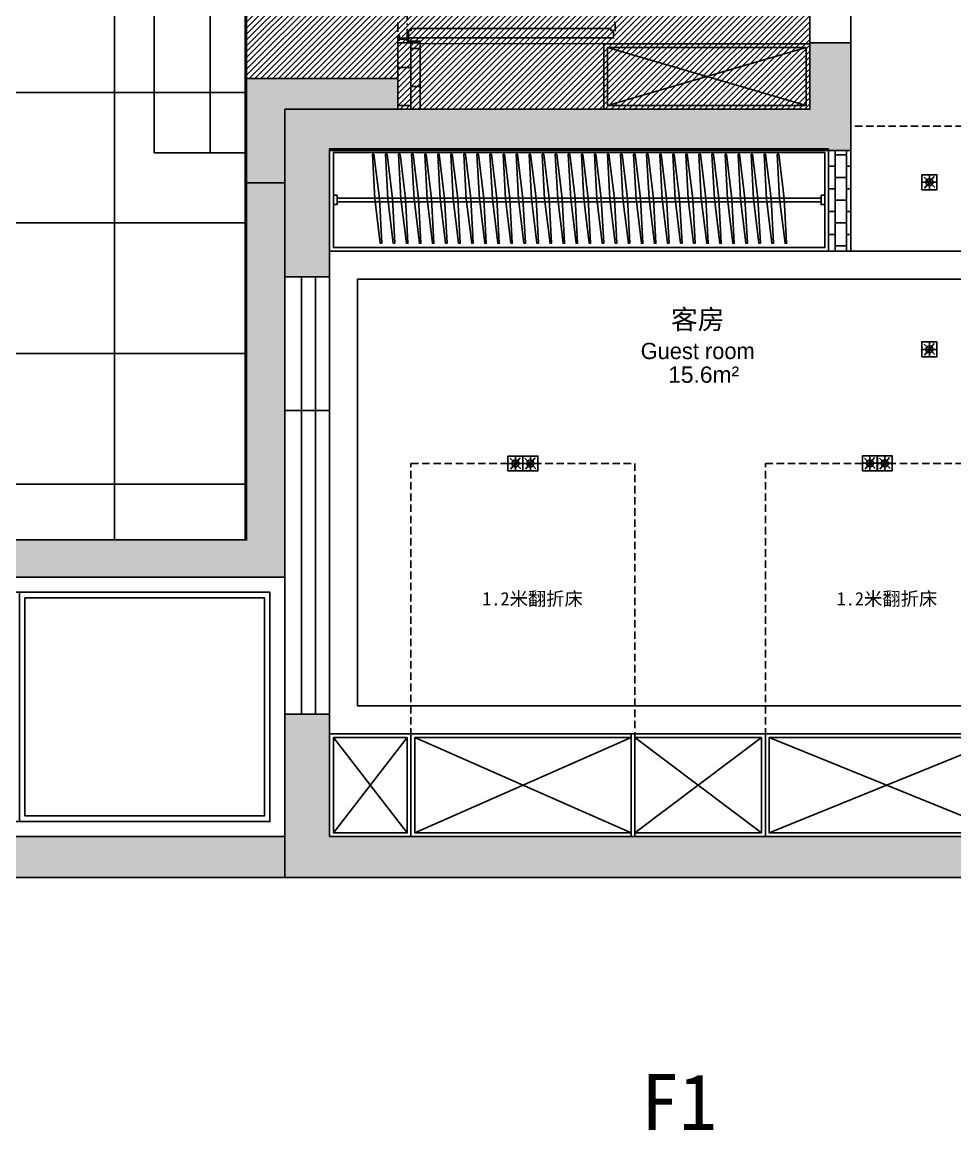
# Model space of a CAD drawing. Header units: millimetres. Extents: x -108767 to 78913, y -380878 to 1470.
# Drawn here: x -53354 to -48354, y -177068 to -171128 of the extents above; entities that cross this region are included whole.
import ezdxf
from ezdxf.enums import TextEntityAlignment as Align

# ---------------------------------------------------------------- set-up
doc = ezdxf.new("R2010")
doc.units = ezdxf.units.MM
doc.header["$LTSCALE"] = 10
doc.linetypes.add('DASHDOT', pattern=[1, 0.5, -0.25, 0, -0.25])
doc.linetypes.add('DASHED', pattern=[0.75, 0.5, -0.25])
for name, color, linetype in [('000墙体', 4, 'Continuous'), ('001增减墙体', 147, 'Continuous'), ('008天花灯具', 31, 'Continuous'), ('012到顶家具', 55, 'Continuous'), ('2-Tank High', 70, 'Continuous'), ('3-New Window', 4, 'Continuous'), ('DOOR', 60, 'Continuous'), ('FF-TEXT', 50, 'Continuous'), ('NW-01-wall(原有墙体)', 255, 'Continuous'), ('T01-天花', 30, 'Continuous'), ('wipess', 8, 'Continuous'), ('户外地面', 252, 'Continuous')]:
    doc.layers.add(name, color=color, linetype=linetype)
doc.layers.add('活动家具', color=34, linetype='Continuous', lineweight=18)
doc.styles.add('ARIAL', font='arial.ttf')
doc.styles.add('CCD-HB', font='hbsmall.shx')
doc.styles.get("Standard").update_dxf_attribs({"font": ''})
doc.styles.add('STO', font='')
doc.styles.get('Standard').set_extended_font_data('SimSun')
doc.styles.get('STO').set_extended_font_data('SimSun')

# ---------------------------------------------------------------- blocks, each defined once
blk = doc.blocks.new('*U202')
blk.add_lwpolyline([(952.52, -3048.79), (842.02, -3048.79), (842.02, -3083.79), (952.52, -3083.79)], close=True)
at = {"color": 6}
blk.add_lwpolyline([(950.52, -3050.79), (844.02, -3050.79), (844.02, -3081.79), (950.52, -3081.79)], close=True, dxfattribs=at)
at = {"color": 250}
for points in [[(844.02, -3081.79), (950.52, -3050.79)], [(844.02, -3050.79), (950.52, -3081.79)]]:
    blk.add_lwpolyline(points, dxfattribs=at)
blk = doc.blocks.new('*U225')
at = {"layer": '2-Tank High', "color": 250}
for p, q in [((-45, 0), (-47.89, 23.84)), ((-44.2, 0.07), (-45.5, 24.05)), ((-38, 0), (-40.89, 23.84)), ((-37.2, 0.07), (-38.5, 24.05)), ((-31, 0), (-33.89, 23.84)), ((-30.2, 0.07), (-31.5, 24.05)), ((-24, 0), (-26.89, 23.84)), ((-23.2, 0.07), (-24.5, 24.05)), ((-17, 0), (-19.89, 23.84)), ((-16.2, 0.07), (-17.5, 24.05)), ((-10, 0), (-12.89, 23.84)), ((-9.2, 0.07), (-10.5, 24.05)), ((-3, 0), (-5.89, 23.84)), ((-2.2, 0.07), (-3.5, 24.05)), ((4, 0), (1.11, 23.84)), ((4.8, 0.07), (3.5, 24.05)), ((11, 0), (8.11, 23.84)), ((11.8, 0.07), (10.5, 24.05)), ((18, 0), (15.11, 23.84)), ((18.8, 0.07), (17.5, 24.05)), ((25, 0), (22.11, 23.84)), ((25.8, 0.07), (24.5, 24.05)), ((32, 0), (29.11, 23.84)), ((32.8, 0.07), (31.5, 24.05)), ((39, 0), (36.11, 23.84)), ((39.8, 0.07), (38.5, 24.05)), ((46, 0), (43.11, 23.84)), ((46.8, 0.07), (45.5, 24.05)), ((53, 0), (50.11, 23.84)), ((53.8, 0.07), (52.5, 24.05)), ((60, 0), (57.11, 23.84)), ((60.8, 0.07), (59.5, 24.05)), ((67, 0), (64.11, 23.84)), ((67.8, 0.07), (66.5, 24.05)), ((74, 0), (71.11, 23.84)), ((74.8, 0.07), (73.5, 24.05)), ((81, 0), (78.11, 23.84)), ((81.8, 0.07), (80.5, 24.05)), ((88, 0), (85.11, 23.84)), ((88.8, 0.07), (87.5, 24.05)), ((95, 0), (92.11, 23.84)), ((95.8, 0.07), (94.5, 24.05)), ((102, 0), (99.11, 23.84)), ((102.8, 0.07), (101.5, 24.05)), ((109, 0), (106.11, 23.84)), ((109.8, 0.07), (108.5, 24.05)), ((116, 0), (113.11, 23.84)), ((116.8, 0.07), (115.5, 24.05)), ((123, 0), (120.11, 23.84)), ((123.8, 0.07), (122.5, 24.05)), ((130, 0), (127.11, 23.84)), ((130.8, 0.07), (129.5, 24.05)), ((137, 0), (134.11, 23.84)), ((137.8, 0.07), (136.5, 24.05)), ((144, 0), (141.11, 23.84)), ((144.8, 0.07), (143.5, 24.05)), ((151, 0), (148.11, 23.84)), ((151.8, 0.07), (150.5, 24.05)), ((158, 0), (155.11, 23.84)), ((158.8, 0.07), (157.5, 24.05)), ((165, 0), (162.11, 23.84)), ((165.8, 0.07), (164.5, 24.05)), ((172, 0), (169.11, 23.84)), ((172.8, 0.07), (171.5, 24.05)), ((-44.2, 0.07), (-45, 0)), ((-37.2, 0.07), (-38, 0)), ((-30.2, 0.07), (-31, 0)), ((-23.2, 0.07), (-24, 0)), ((-16.2, 0.07), (-17, 0)), ((-9.2, 0.07), (-10, 0)), ((-2.2, 0.07), (-3, 0)), ((4.8, 0.07), (4, 0)), ((11.8, 0.07), (11, 0)), ((18.8, 0.07), (18, 0)), ((25.8, 0.07), (25, 0)), ((32.8, 0.07), (32, 0)), ((39.8, 0.07), (39, 0)), ((46.8, 0.07), (46, 0)), ((53.8, 0.07), (53, 0)), ((60.8, 0.07), (60, 0)), ((67.8, 0.07), (67, 0)), ((74.8, 0.07), (74, 0)), ((81.8, 0.07), (81, 0)), ((88.8, 0.07), (88, 0)), ((95.8, 0.07), (95, 0)), ((102.8, 0.07), (102, 0)), ((109.8, 0.07), (109, 0)), ((116.8, 0.07), (116, 0)), ((123.8, 0.07), (123, 0)), ((130.8, 0.07), (130, 0)), ((137.8, 0.07), (137, 0)), ((144.8, 0.07), (144, 0)), ((151.8, 0.07), (151, 0)), ((158.8, 0.07), (158, 0)), ((165.8, 0.07), (165, 0)), ((172.8, 0.07), (172, 0))]:
    blk.add_line(p, q, dxfattribs=at)
for points in [[(-48.39, 47.89), (-49.18, 47.82), (-47.89, 23.84)], [(-49.18, 47.82), (-48.39, 47.89), (-45.5, 24.05)], [(-42.18, 47.82), (-41.39, 47.89), (-38.5, 24.05)], [(-41.39, 47.89), (-42.18, 47.82), (-40.89, 23.84)], [(-35.18, 47.82), (-34.39, 47.89), (-31.5, 24.05)], [(-34.39, 47.89), (-35.18, 47.82), (-33.89, 23.84)], [(-28.18, 47.82), (-27.39, 47.89), (-24.5, 24.05)], [(-27.39, 47.89), (-28.18, 47.82), (-26.89, 23.84)], [(-21.18, 47.82), (-20.39, 47.89), (-17.5, 24.05)], [(-20.39, 47.89), (-21.18, 47.82), (-19.89, 23.84)], [(-14.18, 47.82), (-13.39, 47.89), (-10.5, 24.05)], [(-13.39, 47.89), (-14.18, 47.82), (-12.89, 23.84)], [(-7.18, 47.82), (-6.39, 47.89), (-3.5, 24.05)], [(-6.39, 47.89), (-7.18, 47.82), (-5.89, 23.84)], [(-0.18, 47.82), (0.61, 47.89), (3.5, 24.05)], [(0.61, 47.89), (-0.18, 47.82), (1.11, 23.84)], [(6.82, 47.82), (7.61, 47.89), (10.5, 24.05)], [(7.61, 47.89), (6.82, 47.82), (8.11, 23.84)], [(13.82, 47.82), (14.61, 47.89), (17.5, 24.05)], [(14.61, 47.89), (13.82, 47.82), (15.11, 23.84)], [(20.82, 47.82), (21.61, 47.89), (24.5, 24.05)], [(21.61, 47.89), (20.82, 47.82), (22.11, 23.84)], [(27.82, 47.82), (28.61, 47.89), (31.5, 24.05)], [(28.61, 47.89), (27.82, 47.82), (29.11, 23.84)], [(34.82, 47.82), (35.61, 47.89), (38.5, 24.05)], [(35.61, 47.89), (34.82, 47.82), (36.11, 23.84)], [(41.82, 47.82), (42.61, 47.89), (45.5, 24.05)], [(42.61, 47.89), (41.82, 47.82), (43.11, 23.84)], [(48.82, 47.82), (49.61, 47.89), (52.5, 24.05)], [(49.61, 47.89), (48.82, 47.82), (50.11, 23.84)], [(55.82, 47.82), (56.61, 47.89), (59.5, 24.05)], [(56.61, 47.89), (55.82, 47.82), (57.11, 23.84)], [(62.82, 47.82), (63.61, 47.89), (66.5, 24.05)], [(63.61, 47.89), (62.82, 47.82), (64.11, 23.84)], [(69.82, 47.82), (70.61, 47.89), (73.5, 24.05)], [(70.61, 47.89), (69.82, 47.82), (71.11, 23.84)], [(76.82, 47.82), (77.61, 47.89), (80.5, 24.05)], [(77.61, 47.89), (76.82, 47.82), (78.11, 23.84)], [(83.82, 47.82), (84.61, 47.89), (87.5, 24.05)], [(84.61, 47.89), (83.82, 47.82), (85.11, 23.84)], [(90.82, 47.82), (91.61, 47.89), (94.5, 24.05)], [(91.61, 47.89), (90.82, 47.82), (92.11, 23.84)], [(97.82, 47.82), (98.61, 47.89), (101.5, 24.05)], [(98.61, 47.89), (97.82, 47.82), (99.11, 23.84)], [(104.82, 47.82), (105.61, 47.89), (108.5, 24.05)], [(105.61, 47.89), (104.82, 47.82), (106.11, 23.84)], [(111.82, 47.82), (112.61, 47.89), (115.5, 24.05)], [(112.61, 47.89), (111.82, 47.82), (113.11, 23.84)], [(118.82, 47.82), (119.61, 47.89), (122.5, 24.05)], [(119.61, 47.89), (118.82, 47.82), (120.11, 23.84)], [(125.82, 47.82), (126.61, 47.89), (129.5, 24.05)], [(126.61, 47.89), (125.82, 47.82), (127.11, 23.84)], [(132.82, 47.82), (133.61, 47.89), (136.5, 24.05)], [(133.61, 47.89), (132.82, 47.82), (134.11, 23.84)], [(139.82, 47.82), (140.61, 47.89), (143.5, 24.05)], [(140.61, 47.89), (139.82, 47.82), (141.11, 23.84)], [(146.82, 47.82), (147.61, 47.89), (150.5, 24.05)], [(147.61, 47.89), (146.82, 47.82), (148.11, 23.84)], [(153.82, 47.82), (154.61, 47.89), (157.5, 24.05)], [(154.61, 47.89), (153.82, 47.82), (155.11, 23.84)], [(160.82, 47.82), (161.61, 47.89), (164.5, 24.05)], [(161.61, 47.89), (160.82, 47.82), (162.11, 23.84)], [(167.82, 47.82), (168.61, 47.89), (171.5, 24.05)], [(168.61, 47.89), (167.82, 47.82), (169.11, 23.84)]]:
    blk.add_lwpolyline(points, dxfattribs=at)
blk = doc.blocks.new('*U203')
blk.add_lwpolyline([(0, -27.5), (0, 27.5), (267.5, 27.5), (267.5, -27.5)], close=True)
at = {"color": 6}
blk.add_lwpolyline([(2, -25.5), (2, 25.5), (265.5, 25.5), (265.5, -25.5)], close=True, dxfattribs=at)
at = {"color": 250}
for points in [[(2, 2.5), (4, 2.5), (4, -2.5), (2, -2.5), (2, 2.5)], [(4, 1), (263.5, 1)], [(265.5, 2.5), (263.5, 2.5), (263.5, -2.5), (265.5, -2.5), (265.5, 2.5)], [(4, -1), (263.5, -1)]]:
    blk.add_lwpolyline(points, dxfattribs=at)
blk = doc.blocks.new('*U205')
blk.add_lwpolyline([(955.62, -2828.79), (883.62, -2828.79), (883.62, -2883.79), (955.62, -2883.79)], close=True)
at = {"color": 6}
blk.add_lwpolyline([(953.62, -2830.79), (885.62, -2830.79), (885.62, -2881.79), (953.62, -2881.79)], close=True, dxfattribs=at)
at = {"color": 250}
for points in [[(885.62, -2881.79), (953.62, -2830.79)], [(885.62, -2830.79), (953.62, -2881.79)]]:
    blk.add_lwpolyline(points, dxfattribs=at)
blk = doc.blocks.new('*U206')
blk.add_lwpolyline([(1009.22, -2828.79), (889.22, -2828.79), (889.22, -2883.79), (1009.22, -2883.79)], close=True)
at = {"color": 6}
blk.add_lwpolyline([(1007.22, -2830.79), (891.22, -2830.79), (891.22, -2881.79), (1007.22, -2881.79)], close=True, dxfattribs=at)
at = {"color": 250}
for points in [[(891.22, -2881.79), (1007.22, -2830.79)], [(891.22, -2830.79), (1007.22, -2881.79)]]:
    blk.add_lwpolyline(points, dxfattribs=at)
blk = doc.blocks.new('*U207')
blk.add_lwpolyline([(965.62, -2828.79), (835.62, -2828.79), (835.62, -2883.79), (965.62, -2883.79)], close=True)
at = {"color": 6}
blk.add_lwpolyline([(963.62, -2830.79), (837.62, -2830.79), (837.62, -2881.79), (963.62, -2881.79)], close=True, dxfattribs=at)
at = {"color": 250}
for points in [[(837.62, -2881.79), (963.62, -2830.79)], [(837.62, -2830.79), (963.62, -2881.79)]]:
    blk.add_lwpolyline(points, dxfattribs=at)
blk = doc.blocks.new('*U208')
blk.add_lwpolyline([(955.62, -2828.79), (912.02, -2828.79), (912.02, -2883.79), (955.62, -2883.79)], close=True)
at = {"color": 6}
blk.add_lwpolyline([(953.62, -2830.79), (914.02, -2830.79), (914.02, -2881.79), (953.62, -2881.79)], close=True, dxfattribs=at)
at = {"color": 250}
for points in [[(914.02, -2881.79), (953.62, -2830.79)], [(914.02, -2830.79), (953.62, -2881.79)]]:
    blk.add_lwpolyline(points, dxfattribs=at)
blk = doc.blocks.new('*U209')
for points in [[(7.75, 7.25), (6.75, 7.25), (6.75, 5.75), (2.75, 5.75), (2.75, 115.75), (6.75, 115.75), (6.75, 114.25), (7.75, 114.25), (7.75, 7.25)], [(1.5, 0.75), (1.5, 0.5)]]:
    blk.add_lwpolyline(points)
for points in [[(0, 0), (3.5, 0), (3.5, 0.5), (1.5, 0.5), (1.5, 1), (2, 1), (2, 5), (1, 5), (1, 12), (0, 12), (0, 10), (0, 10), (0, 0)], [(115, 0), (115, 10), (115, 10), (115, 12), (114, 12), (114, 5), (113, 5), (113, 1), (113.5, 1), (113.5, 0.5), (111.5, 0.5), (111.5, 0), (115, 0)]]:
    blk.add_lwpolyline(points, close=True)
at = {"color": 251, "linetype": 'DASHDOT'}
for points in [[(108, 5.8), (108, 10.8), (93, 10.8), (93, 8.8), (106, 8.8), (106, 5.8), (108, 5.8)], [(4, 0), (4, 1), (2.5, 1), (2.5, 5), (112.5, 5), (112.5, 1), (111, 1), (111, 0), (4, 0)], [(104, 5), (104, 5.8), (110, 5.8), (110, 5), (104, 5)], [(104, 0), (104, -0.8), (110, -0.8), (110, 0), (104, 0)], [(108, -0.8), (108, -5.8), (93, -5.8), (93, -3.8), (106, -3.8), (106, -0.8), (108, -0.8)]]:
    blk.add_lwpolyline(points, dxfattribs=at)
at = {"color": 5}
for points in [[(3, 0.5, 2.414214), (2.75, 0.75), (1.5, 0.75), (1.5, 0.5)], [(112, 0.5, -2.414214), (112.25, 0.75), (113.5, 0.75), (113.5, 0.5)]]:
    blk.add_lwpolyline(points, format="xyb", close=True, dxfattribs=at)
for points in [[(1.75, 5.5), (1.75, 5)], [(2.75, 5.5), (2.75, 5)]]:
    blk.add_lwpolyline(points, dxfattribs=at)
blk.add_circle((2.25, 5.5), 0.5, dxfattribs=at)
at = {"color": 251, "linetype": 'DASHDOT'}
blk.add_arc((2.11, 7.08), 109.68, 356.30099, 89.66396, dxfattribs=at)
blk = doc.blocks.new('A$C14631449')
at = {"layer": '008天花灯具', "color": 8}
for p, q in [((1.88, 1.74), (0.24, 0.39)), ((1.8, 0.3), (0.32, 1.83)), ((1.06, 2.13), (1.06, 0)), ((0, 1.06), (2.13, 1.06))]:
    blk.add_line(p, q, dxfattribs=at)
at = {"layer": '008天花灯具'}
blk.add_lwpolyline([(2.12, 2.12), (2.12, 0), (0, 0), (0, 2.12)], close=True, dxfattribs=at)
at = {"layer": '008天花灯具', "color": 8, "extrusion": (0, 0, -1)}
blk.add_ellipse((1.06, 1.06), major_axis=(0.357, 0.357), ratio=1, start_param=2.356194490192282, end_param=8.639379797371868, dxfattribs=at)

msp = doc.modelspace()

# ---------------------------------------------------------------- hatches: boundary and pattern name
at = {"layer": '000墙体'}
h = msp.add_hatch(color=252, dxfattribs=at)
h.dxf.hatch_style = 1
h.paths.add_polyline_path([(-51945.9, -171594.9), (-51340.9, -171594.9), (-51340.9, -171429.9), (-52150.9, -171429.9), (-52150.9, -171989.9), (-51945.9, -171989.9)])
at = {"layer": '001增减墙体', "ltscale": 10}
h = msp.add_hatch(dxfattribs=at)
h.set_pattern_fill('ANSI31', color=251, scale=7)
h.set_pattern_definition([(45, (-70270.71, -180008.131), (-15.715448, 15.715448), [])])
h.paths.add_polyline_path([(-52150.9, -171429.9), (-52150.9, -170089.9), (-51340.9, -170089.9), (-51340.9, -169529.9), (-49130.9, -169529.9), (-49130.9, -171594.9), (-51340.9, -171594.9), (-51340.9, -171429.9)])
at = {"layer": '3-New Window'}
h = msp.add_hatch(dxfattribs=at)
h.set_pattern_fill('SWAMP', color=251, scale=2)
h.set_pattern_definition([(0, (1645.94, -312103.522), (25.4, 43.99409), [6.35, -44.45]), (90, (1649.114, -312103.522), (-25.4, 43.9940905), [3.175, -84.813181]), (90, (1649.908, -312103.522), (-25.4, 43.9940905), [2.54, -85.448181]), (90, (1648.32, -312103.522), (-25.4, 43.9940905), [2.54, -85.448181]), (60, (1650.7, -312103.522), (-25.4, 43.99409), [2.032, -48.768]), (120, (1647.526, -312103.522), (-50.8, 2e-08), [2.032, -48.768])])
h.paths.add_polyline_path([(-51945.9, -171989.9), (-52150.9, -171989.9), (-52150.9, -173904.9), (-57758.9, -173904.9), (-57758.9, -174104.9), (-51945.9, -174104.9)])
at = {"layer": 'NW-01-wall(原有墙体)'}
h = msp.add_hatch(color=250, dxfattribs=at)
h.dxf.hatch_style = 1
h.paths.add_polyline_path([(-42295.9, -171816.9), (-41795.9, -171816.9), (-41795.9, -165911.9), (-49130.9, -165911.9), (-49130.9, -166111.9), (-49130.9, -166894.9), (-48910.9, -166894.9), (-48910.9, -166111.9), (-46133.9, -166111.9), (-42095.9, -166111.9), (-42095.9, -171594.9), (-44413.9, -171594.9), (-44413.9, -171196.9), (-44633.9, -171196.9), (-44633.9, -171594.9), (-44723.9, -171594.9), (-44723.9, -171816.9), (-44328.9, -171816.9), (-44328.9, -172356.9), (-44288.9, -172356.9), (-44128.9, -172356.9), (-44128.9, -171816.9), (-42515.9, -171816.9), (-42515.9, -173379.9), (-44128.9, -173379.9), (-44128.9, -173599.9), (-42515.9, -173599.9), (-42515.9, -175494.9), (-51705.9, -175494.9), (-51705.9, -174838.9), (-51945.9, -174838.9), (-51945.9, -175494.9), (-51945.9, -175714.9), (-42295.9, -175714.9)])
h = msp.add_hatch(color=250, dxfattribs=at)
h.dxf.hatch_style = 1
h.paths.add_polyline_path([(-51705.9, -171816.9), (-48910.9, -171816.9), (-48910.9, -171239.9), (-49130.9, -171239.9), (-49130.9, -171594.9), (-51945.9, -171594.9), (-51945.9, -171999.9), (-51945.9, -172493.9), (-51705.9, -172493.9)])
h = msp.add_hatch(color=250, dxfattribs=at)
h.dxf.hatch_style = 1
h.paths.add_polyline_path([(-57758.9, -171554.9), (-57883.9, -171554.9), (-57883.9, -171459.9), (-57933.9, -171459.9), (-57933.9, -171409.9), (-58013.9, -171409.9), (-58068.9, -171409.9), (-58203.9, -171409.9), (-58203.9, -171459.9), (-58253.9, -171459.9), (-58253.9, -171554.9), (-59383.9, -171554.9), (-59383.9, -172114.9), (-58928.9, -172114.9), (-58928.9, -175714.9), (-51945.9, -175714.9), (-51945.9, -175494.9), (-56135.9, -175494.9), (-58708.9, -175494.9), (-58708.9, -172219.9), (-57758.9, -172219.9)])
at = {"layer": 'wipess'}
h = msp.add_hatch(dxfattribs=at)
h.set_pattern_fill('AR-B816', color=256, scale=0.5, angle=90)
h.set_pattern_definition([(90, (-70270.71, -180008.13), (-101.6, 6e-15), []), (180, (-70270.71, -180008.13), (-101.6, -101.6), [101.6, -101.6])])
h.paths.add_polyline_path([(-51220.9, -171239.9), (-51340.9, -171239.9), (-51340.9, -171594.9), (-51220.9, -171594.9)])
h = msp.add_hatch(dxfattribs=at)
h.set_pattern_fill('AR-B816', color=256, scale=0.3, angle=90)
h.set_pattern_definition([(90, (-70270.71, -180008.13), (-60.96, 4e-15), []), (180, (-70270.71, -180008.13), (-60.96, -60.96), [60.96, -60.96])])
h.paths.add_polyline_path([(-48910.9, -171816.9), (-49030.9, -171816.9), (-49030.9, -172356.9), (-48910.9, -172356.9)])

# ---------------------------------------------------------------- linework, layer by layer
at = {"color": 4}
for points in [[(-52150.9, -171429.9), (-52150.9, -170089.9), (-51340.9, -170089.9), (-51340.9, -169529.9), (-49130.9, -169529.9), (-49130.9, -171594.9), (-51340.9, -171594.9), (-51340.9, -171429.9), (-52150.9, -171429.9)], [(-51340.9, -171239.9), (-51220.9, -171239.9), (-51220.9, -171594.9), (-51340.9, -171594.9)]]:
    msp.add_lwpolyline(points, close=True, dxfattribs=at)
msp.add_lwpolyline([(-49299.9, -175494.9), (-47149.9, -175494.9), (-47149.9, -174987.9)], dxfattribs=at)
at = {"layer": 'DOOR', "color": 8, "linetype": 'DASHED', "ltscale": 8}
msp.add_line((-48069.9, -171686.9), (-48910.9, -171686.9), dxfattribs=at)
at = {"layer": 'FF-TEXT'}
msp.add_line((-48910.9, -170074.9), (-48910.9, -171239.9), dxfattribs=at)
for points in [[(-49030.9, -172356.9), (-51705.9, -172356.9)], [(-48910.9, -172356.9), (-48069.9, -172356.9), (-48069.9, -173408.9)]]:
    msp.add_lwpolyline(points, dxfattribs=at)
for points in [[(-51705.9, -174944.9), (-48069.9, -174944.9), (-48069.9, -172356.9), (-51705.9, -172356.9)], [(-51555.9, -174794.9), (-48219.9, -174794.9), (-48219.9, -172506.9), (-51555.9, -172506.9)]]:
    msp.add_lwpolyline(points, close=True, dxfattribs=at)
at = {"layer": 'FF-TEXT', "color": 8, "linetype": 'DASHED', "ltscale": 8}
for points in [[(-51269.9, -175494.9), (-51269.9, -173494.9), (-50069.9, -173494.9), (-50069.9, -175494.9), (-51269.9, -175494.9)], [(-49369.9, -175494.9), (-49369.9, -173494.9), (-48169.9, -173494.9), (-48169.9, -175494.9), (-49369.9, -175494.9)]]:
    msp.add_lwpolyline(points, dxfattribs=at)
at = {"layer": 'NW-01-wall(原有墙体)'}
for p, q in [((-52645.9, -169759.9), (-52645.9, -171829.9)), ((-52345.9, -169759.9), (-52345.9, -171829.9)), ((-49130.9, -171594.9), (-49130.9, -171239.9)), ((-48910.9, -171239.9), (-49130.9, -171239.9)), ((-48910.9, -171816.9), (-48910.9, -171239.9)), ((-52150.9, -171989.9), (-52150.9, -171429.9)), ((-52150.9, -171429.9), (-51340.9, -171429.9)), ((-52150.9, -171989.9), (-52150.9, -171429.9)), ((-52150.9, -171429.9), (-51340.9, -171429.9)), ((-49130.9, -171594.9), (-51945.9, -171594.9)), ((-51945.9, -171594.9), (-51945.9, -175714.9)), ((-51945.9, -171594.9), (-51945.9, -171999.9)), ((-52150.9, -171829.9), (-52645.9, -171829.9)), ((-52150.9, -171989.9), (-52150.9, -171829.9)), ((-52150.9, -171989.9), (-52150.9, -171829.9)), ((-51705.9, -171816.9), (-51705.9, -175494.9)), ((-51705.9, -171816.9), (-49030.9, -171816.9)), ((-51945.9, -171989.9), (-52150.9, -171989.9)), ((-51945.9, -171989.9), (-52150.9, -171989.9)), ((-51945.9, -172394.9), (-51945.9, -171989.9)), ((-51945.9, -173804.9), (-51945.9, -172394.9)), ((-51705.9, -172493.9), (-51945.9, -172493.9)), ((-51855.9, -174838.9), (-51855.9, -172493.9)), ((-51780.9, -172493.9), (-51780.9, -174838.9)), ((-51705.9, -173210.9), (-51945.9, -173210.9)), ((-51705.9, -174838.9), (-51945.9, -174838.9)), ((-51945.9, -175494.9), (-58708.9, -175494.9)), ((-42515.9, -175494.9), (-51705.9, -175494.9)), ((-51945.9, -175714.9), (-58928.9, -175714.9)), ((-42295.9, -175714.9), (-51945.9, -175714.9))]:
    msp.add_line(p, q, dxfattribs=at)
msp.add_lwpolyline([(-48910.9, -171816.9), (-48910.9, -172356.9), (-49030.9, -172356.9), (-49030.9, -171816.9), (-48910.9, -171816.9)], dxfattribs=at)
for points in [[(-51945.9, -171989.9), (-52150.9, -171989.9), (-52150.9, -173904.9), (-57758.9, -173904.9), (-57758.9, -174104.9), (-51945.9, -174104.9), (-51945.9, -171989.9)], [(-51945.9, -175494.9), (-51945.9, -174104.9), (-56135.9, -174104.9), (-56135.9, -175494.9)], [(-56135.9, -174104.9), (-51945.9, -174104.9), (-51945.9, -175494.9), (-56135.9, -175494.9)], [(-56055.9, -174184.9), (-52025.9, -174184.9), (-52025.9, -175414.9), (-56055.9, -175414.9)], [(-53369.2, -174184.9), (-52025.9, -174184.9), (-52025.9, -175414.9), (-53369.2, -175414.9)], [(-53339.2, -174214.9), (-52055.9, -174214.9), (-52055.9, -175384.9), (-53339.2, -175384.9)]]:
    msp.add_lwpolyline(points, close=True, dxfattribs=at)
at = {"layer": '户外地面', "color": 8}
for points in [[(-53558.9, -170804.9), (-52858.9, -170804.9), (-52858.9, -171504.9), (-53558.9, -171504.9)], [(-52858.9, -170804.9), (-52158.9, -170804.9), (-52158.9, -171504.9), (-52858.9, -171504.9)], [(-53558.9, -171504.9), (-52858.9, -171504.9), (-52858.9, -172204.9), (-53558.9, -172204.9)], [(-52858.9, -171504.9), (-52158.9, -171504.9), (-52158.9, -172204.9), (-52858.9, -172204.9)], [(-53558.9, -172204.9), (-52858.9, -172204.9), (-52858.9, -172904.9), (-53558.9, -172904.9)], [(-52858.9, -172204.9), (-52158.9, -172204.9), (-52158.9, -172904.9), (-52858.9, -172904.9)], [(-53558.9, -172904.9), (-52858.9, -172904.9), (-52858.9, -173604.9), (-53558.9, -173604.9)], [(-52858.9, -172904.9), (-52158.9, -172904.9), (-52158.9, -173604.9), (-52858.9, -173604.9)], [(-53558.9, -173604.9), (-52858.9, -173604.9), (-52858.9, -173904.9), (-53558.9, -173904.9)], [(-52858.9, -173604.9), (-52158.9, -173604.9), (-52158.9, -173904.9), (-52858.9, -173904.9)]]:
    msp.add_lwpolyline(points, close=True, dxfattribs=at)
at = {"layer": '活动家具'}
msp.add_lwpolyline([(-50235.9, -171244.9), (-51220.9, -171244.9), (-51220.9, -171594.9), (-50235.9, -171594.9)], close=True, dxfattribs=at)

# ---------------------------------------------------------------- block references
at = {"layer": '008天花灯具', "ltscale": 10, "xscale": -37.80000000004657, "yscale": 37.80000000004657, "zscale": 37.80000000004657, "rotation": 90}
for p in [(-48450.2, -171946.7), (-48450.2, -172842.7), (-50669.7, -173454.7), (-50589.7, -173454.7), (-48769.6, -173453.9), (-48689.6, -173453.9)]:
    msp.add_blockref('A$C14631449', p, dxfattribs=at)
at = {"layer": '012到顶家具', "ltscale": 10, "xscale": 10, "yscale": 10, "zscale": 10}
for name, p in [('*U202', (-58656.2, -140757)), ('*U208', (-60826.2, -146657)), ('*U206', (-60162.2, -146657)), ('*U205', (-58926.2, -146657)), ('*U207', (-57726.2, -146657))]:
    msp.add_blockref(name, p, dxfattribs=at)
at = {"layer": '012到顶家具', "ltscale": 10, "xscale": 10, "yscale": 10, "zscale": 10, "rotation": 180}
for name, p in [('*U203', (-49030.9, -172081.9)), ('*U225', (-49748.3, -171835.3))]:
    msp.add_blockref(name, p, dxfattribs=at)
at = {"layer": 'DOOR', "xscale": -10, "yscale": 10, "zscale": 10, "rotation": 270}
msp.add_blockref('*U209', (-51340.9, -171239.9), dxfattribs=at)

# ---------------------------------------------------------------- texts
at = {"layer": '3-New Window', "color": 30, "insert": (-50037, -176768), "char_height": 300, "attachment_point": 1}
msp.add_mtext_dynamic_manual_height_columns('{\\C0;F1}', width=6623.175, gutter_width=12.5, heights=[0], dxfattribs=at)
at = {"layer": 'FF-TEXT'}
for s, height, style, p in [('客房', 105, 'STO', (-49732.7, -172774.7)), ('Guest room', 87.5, 'CCD-HB', (-49732.7, -172935.1)), ('15.6m²', 87.5, 'ARIAL', (-49700.7, -173062))]:
    msp.add_text(s, height=height, dxfattribs=dict(at, style=style)).set_placement(p, align=Align.CENTER)
at = {"layer": 'T01-天花', "color": 252, "char_height": 72, "attachment_point": 1}
for insert in [(-50888, -174184.2), (-48988, -174184.2)]:
    msp.add_mtext_dynamic_manual_height_columns('{\\fSimSun|b0|i0|c134|p2;1.2米翻折床}', width=605.216, gutter_width=12.5, heights=[0], dxfattribs=dict(at, insert=insert))

doc.saveas('drawing.dxf')
